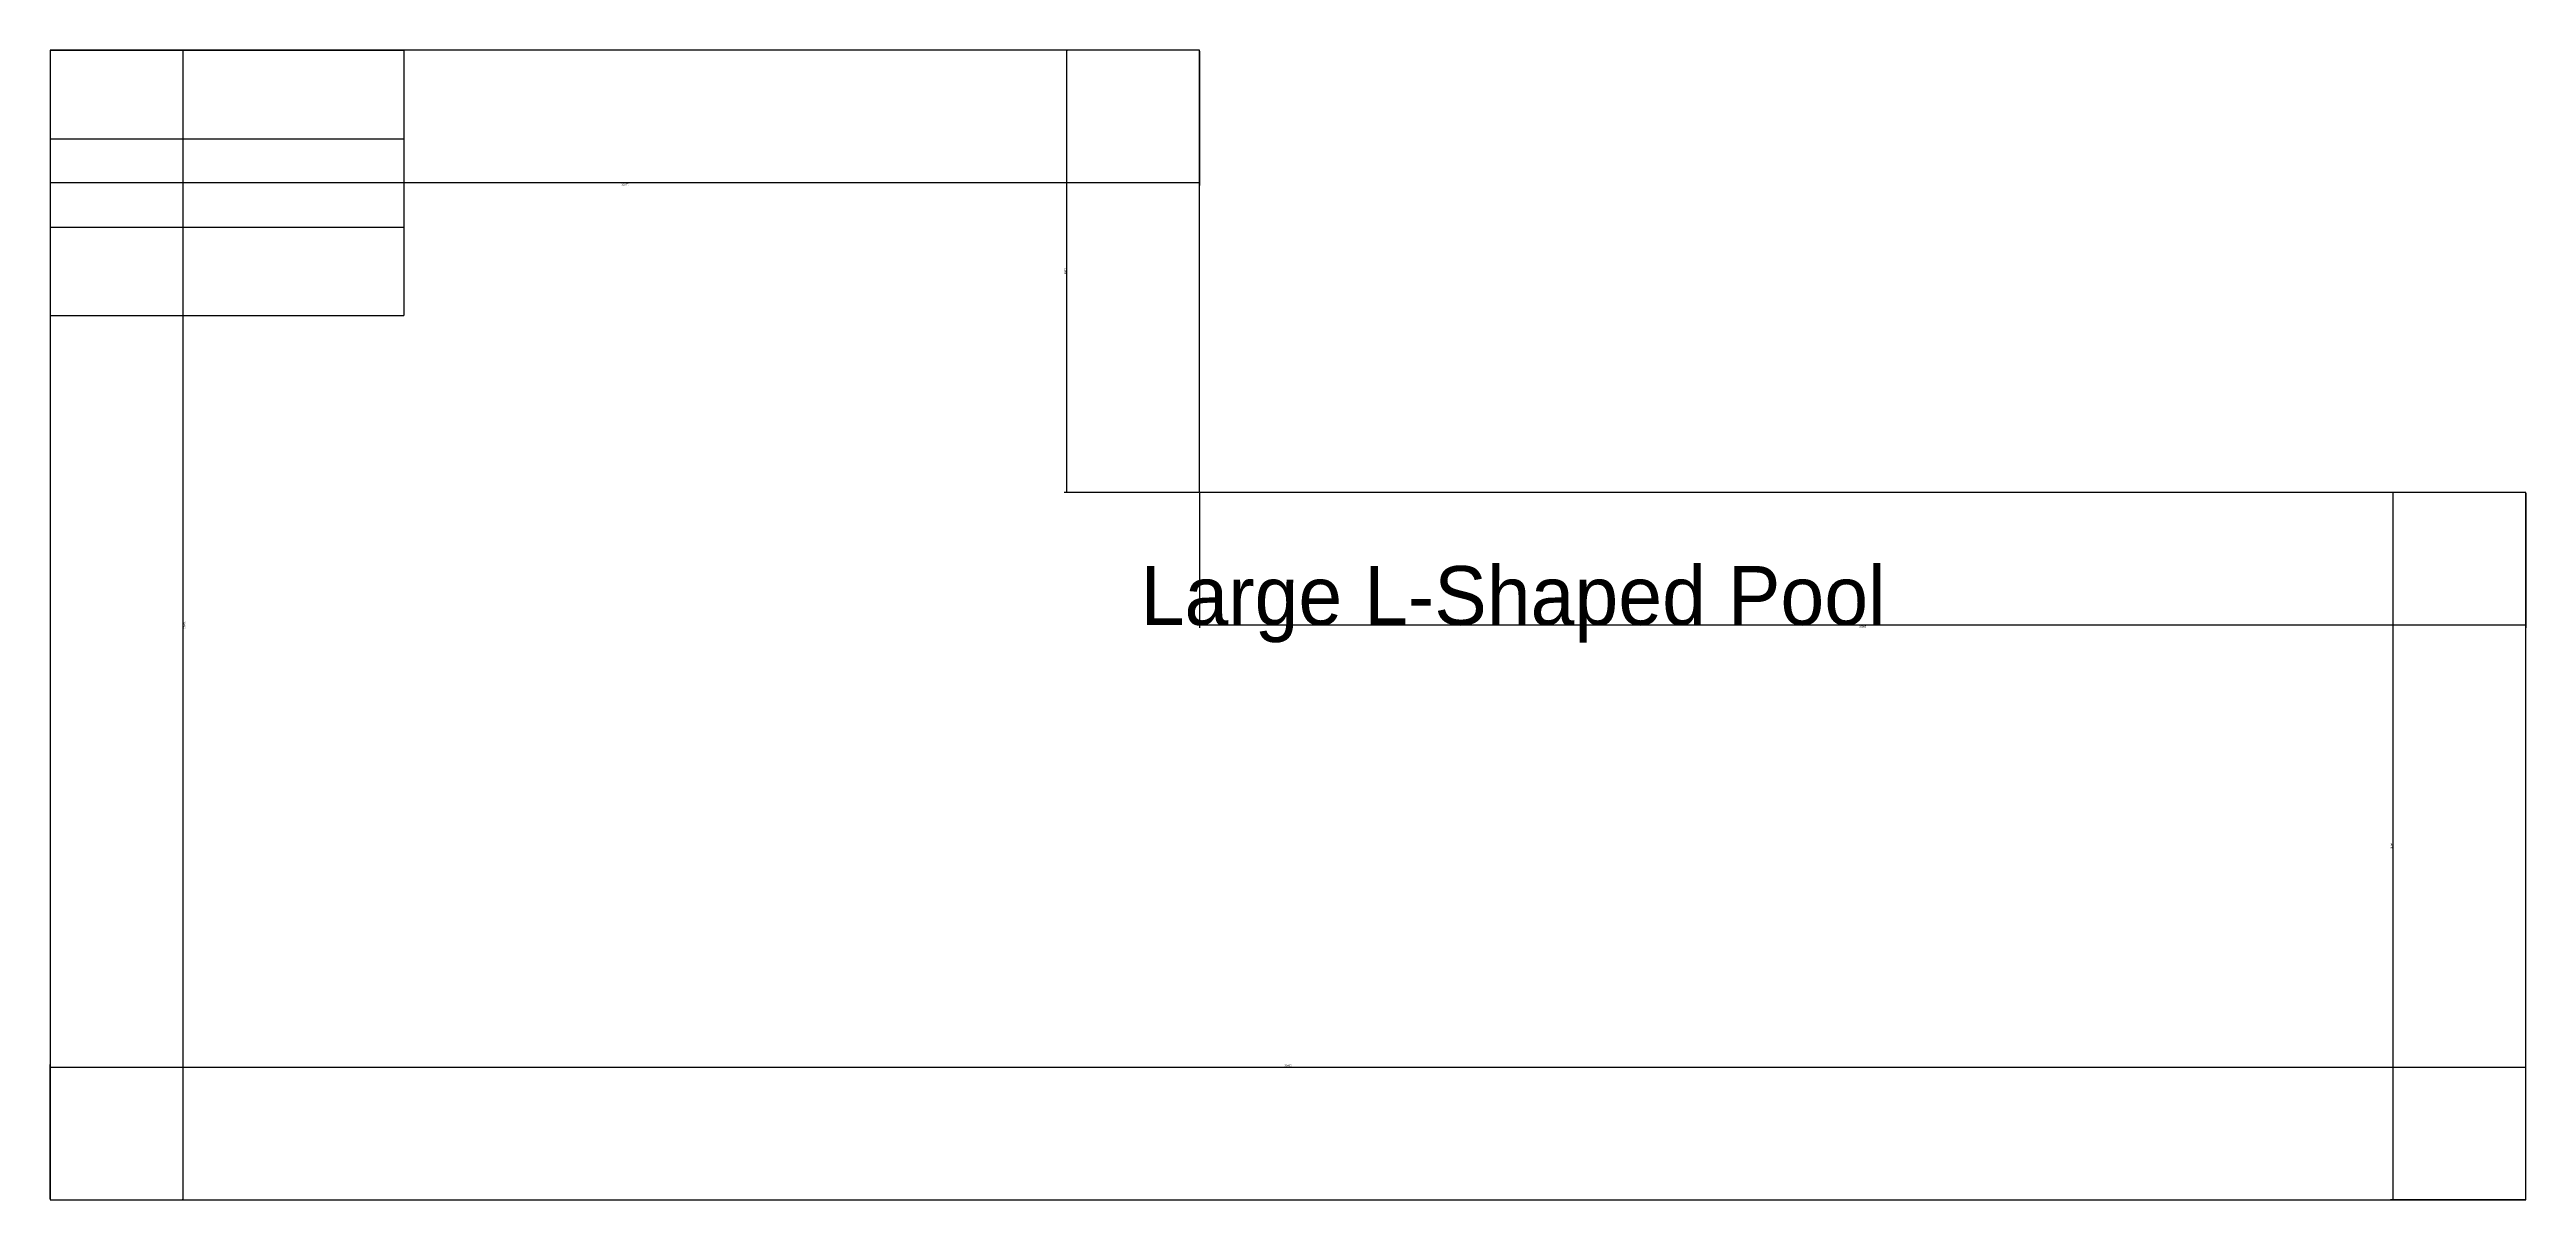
# Model space of a CAD drawing. Header units: metres. Extents: x 0 to 336, y 0 to 156.
import ezdxf

# ---------------------------------------------------------------- set-up
doc = ezdxf.new("R2010")
doc.units = ezdxf.units.M
for name, color, linetype in [('DIMENSIONS', 7, 'Continuous'), ('POOL_OUTLINE', 7, 'Continuous'), ('STAIRS', 7, 'Continuous')]:
    doc.layers.add(name, color=color, linetype=linetype)
doc.styles.add('OpenSansCondensed-Light', font='OpenSansCondensed-Light.ttf')
doc.dimstyles.new('EZDXF', dxfattribs={"dimtxt": 0.25, "dimasz": 0.175, "dimexe": 0.375, "dimexo": 0.125, "dimgap": 0.1, "dimtad": 1, "dimlfac": 100, "dimzin": 12, "dimdsep": 46, "dimtxsty": 'OpenSansCondensed-Light', "dimblk": 'ARCHTICK', "dimcen": 2.5, "dimazin": 3, "dimtfac": 0.5, "dimtmove": 2, "dimatfit": 3})

# ---------------------------------------------------------------- blocks, each defined once
blk = doc.blocks.new('_ARCHTICK')
at = {"color": 0, "linetype": 'BYBLOCK', "const_width": 0.15}
blk.add_lwpolyline([(-0.5, -0.5), (0.5, 0.5)], dxfattribs=at)

msp = doc.modelspace()

# ---------------------------------------------------------------- linework, layer by layer
at = {"layer": 'POOL_OUTLINE'}
msp.add_lwpolyline([(0, 0), (336, 0), (336, 96), (156, 96), (156, 156), (0, 156)], close=True, dxfattribs=at)
at = {"layer": 'STAIRS'}
for p, q in [((0, 156), (48, 156)), ((0, 156), (0, 120)), ((48, 156), (48, 120)), ((0, 144), (48, 144)), ((0, 132), (48, 132)), ((0, 120), (48, 120))]:
    msp.add_line(p, q, dxfattribs=at)

# ---------------------------------------------------------------- texts
at = {"layer": 'POOL_OUTLINE'}
msp.add_text('Large L-Shaped Pool', height=8, dxfattribs=at).set_placement((148, 78))

# ---------------------------------------------------------------- dimensions: what is measured, and where the dimension line sits
at = {"layer": 'DIMENSIONS'}
for base, p1, p2, angle in [((156, 138), (156, 156), (0, 156), 180), ((18, 156), (0, 156), (0, 0), 270), ((138, 96), (156, 96), (156, 156), 90), ((336, 78), (336, 96), (156, 96), 180), ((318, 0), (336, 0), (336, 96), 90)]:
    msp.add_linear_dim(base=base, p1=p1, p2=p2, angle=angle, dimstyle='EZDXF', dxfattribs=at).render()
msp.add_linear_dim(base=(0, 18), p1=(0, 0), p2=(336, 0), dimstyle='EZDXF', dxfattribs=at).render()

doc.saveas('drawing.dxf')
